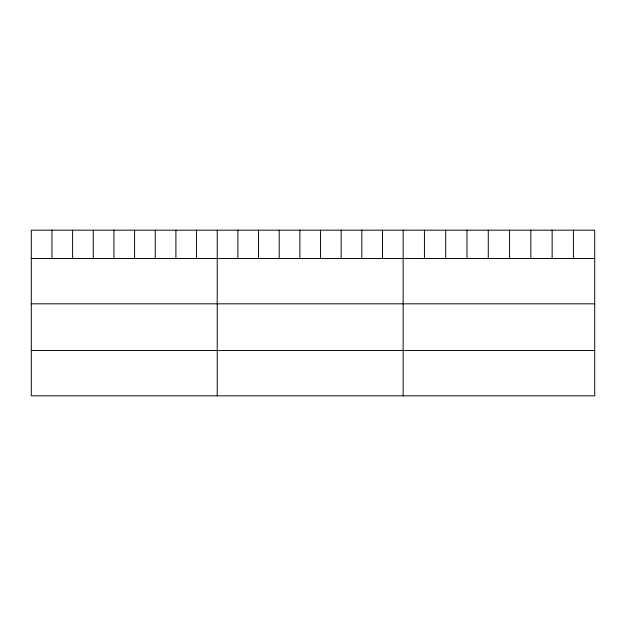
<?xml version="1.0" encoding="UTF-8"?>
<svg xmlns="http://www.w3.org/2000/svg" width="626" height="626" viewBox="0 0 626 626"><rect width="100%" height="100%" fill="white"/><g stroke="black" fill="none" stroke-linecap="round" stroke-linejoin="round"><path stroke-width="0.94" d="M594.7 258.499L594.7 395.828L31.3 395.828L31.3 230.172L594.7 230.172L594.7 258.499L31.3 258.499M31.3 303.821L594.7 303.821M31.3 350.513L594.7 350.513M573.416 230.172L573.416 258.499M552.132 230.172L552.132 258.499M530.848 230.172L530.848 258.499M509.564 230.172L509.564 258.499M488.28 230.172L488.28 258.499M466.996 230.172L466.996 258.499M445.712 230.172L445.712 258.499M424.428 230.172L424.428 258.499M403.144 230.172L403.144 395.828M382.486 230.172L382.486 258.499M361.828 230.172L361.828 258.499M341.17 230.172L341.17 258.499M320.512 230.172L320.512 258.499M299.854 230.172L299.854 258.499M279.196 230.172L279.196 258.499M258.538 230.172L258.538 258.499M237.88 230.172L237.88 258.499M217.222 230.172L217.222 395.828M196.564 230.172L196.564 258.499M175.906 230.172L175.906 258.499M155.248 230.172L155.248 258.499M134.59 230.172L134.59 258.499M113.932 230.172L113.932 258.499M93.274 230.172L93.274 258.499M72.616 230.172L72.616 258.499M51.958 230.172L51.958 258.499"/></g></svg>
